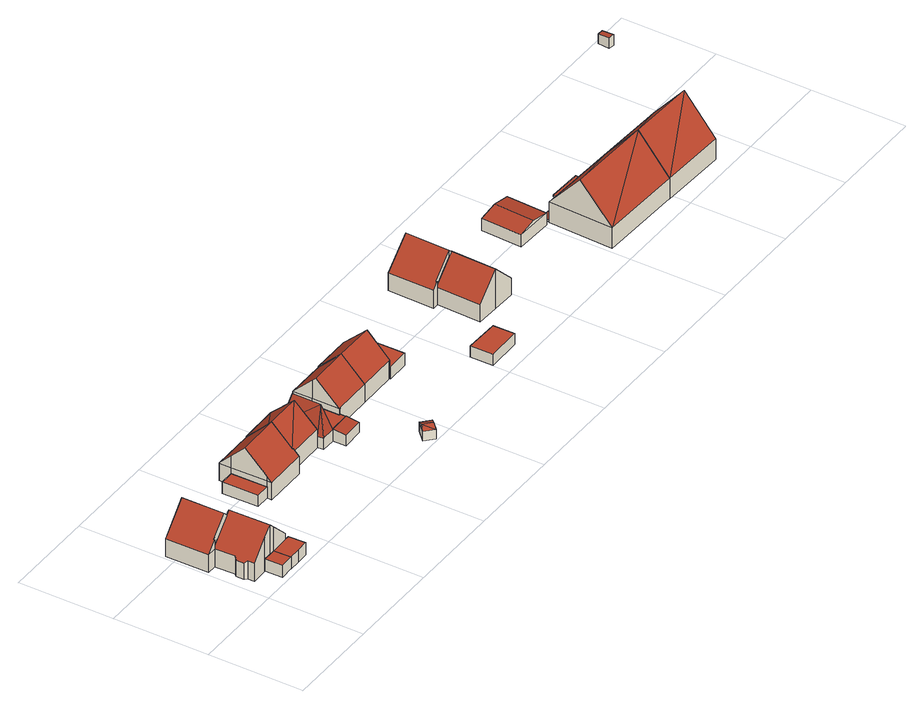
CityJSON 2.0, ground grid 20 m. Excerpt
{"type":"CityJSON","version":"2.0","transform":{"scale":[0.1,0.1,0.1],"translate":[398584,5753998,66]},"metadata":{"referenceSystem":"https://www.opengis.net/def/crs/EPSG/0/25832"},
"CityObjects":{
"building1":{"type":"Building","attributes":{"Gemeindeschluessel":"05515000","Geometrietyp2DReferenz":"3000","function":"31001_1310","roofType":"1000","measuredHeight":2.58},"geometry":[{"type":"Solid","lod":"2","boundaries":[[[[0,1,2,3]],[[4,5,1,0]],[[6,7,5,4]],[[3,2,7,6]],[[4,0,3,6]],[[1,5,7,2]]]],"semantics":{"surfaces":[{"type":"WallSurface"},{"type":"RoofSurface"},{"type":"GroundSurface"}],"values":[[0,0,0,0,1,2]]}}]},
"building2":{"type":"Building","attributes":{"Gemeindeschluessel":"05515000","Geometrietyp2DReferenz":"3000","function":"31001_1000","roofType":"3100","measuredHeight":9.21},"address":[{"country":"Germany","locality":"Münster","thoroughfareNumber":"50","thoroughfareName":"Offerkämpe"}],"geometry":[{"type":"Solid","lod":"2","boundaries":[[[[8,9,10,11]],[[12,13,9,8]],[[14,15,13,12]],[[16,17,15,14]],[[18,19,17,16]],[[20,21,19,18]],[[22,23,21,20]],[[24,25,23,22]],[[26,27,25,24]],[[28,29,27,26]],[[30,31,29,28]],[[32,33,31,30]],[[34,35,33,32]],[[36,37,35,34]],[[11,10,37,36]],[[30,28,26,24,22,20,32]],[[18,16,14,12,8,11,36,34,32,20]],[[9,13,15,17,19,21,23,25,27,29,31,33,35,37,10]]]],"semantics":{"surfaces":[{"type":"WallSurface"},{"type":"RoofSurface"},{"type":"GroundSurface"}],"values":[[0,0,0,0,0,0,0,0,0,0,0,0,0,0,0,1,1,2]]}}]},
"building3":{"type":"Building","attributes":{"Gemeindeschluessel":"05515000","Geometrietyp2DReferenz":"3000","function":"31001_1000","roofType":"5000","measuredHeight":9.52},"address":[{"country":"Germany","locality":"Münster","thoroughfareNumber":"48","thoroughfareName":"Offerkämpe"}],"geometry":[{"type":"Solid","lod":"2","boundaries":[[[[38,39,40,41]],[[42,43,39,38]],[[44,25,43,42]],[[45,23,25,44]],[[46,19,23,45]],[[47,17,19,46]],[[41,40,17,47]],[[48,49,50,51,52]],[[52,51,38,41,53,54]],[[54,53,47,46]],[[53,41,47]],[[51,50,42,38]],[[48,52,54,46,45]],[[50,49,44,42]],[[49,48,45,44]],[[39,43,25,23,19,17,40]]]],"semantics":{"surfaces":[{"type":"WallSurface"},{"type":"RoofSurface"},{"type":"GroundSurface"}],"values":[[0,0,0,0,0,0,0,1,1,0,0,0,0,0,0,2]]}}]},
"building4":{"type":"Building","attributes":{"Gemeindeschluessel":"05515000","Geometrietyp2DReferenz":"3000","function":"51009_1610","roofType":"1000","measuredHeight":2.7},"geometry":[{"type":"Solid","lod":"2","boundaries":[[[[4,55,56,57]],[[0,31,55,4]],[[58,29,31,0]],[[59,60,29,58]],[[61,62,60,59]],[[57,56,62,61]],[[59,58,0,4,57,61]],[[55,31,29,60,62,56]]]],"semantics":{"surfaces":[{"type":"WallSurface"},{"type":"RoofSurface"},{"type":"GroundSurface"}],"values":[[0,0,0,0,0,0,1,2]]}}]},
"building5":{"type":"Building","attributes":{"Gemeindeschluessel":"05515000","Geometrietyp2DReferenz":"3000","function":"31001_2460","roofType":"1000","measuredHeight":2.47},"geometry":[{"type":"Solid","lod":"2","boundaries":[[[[63,64,65,66]],[[67,68,64,63]],[[69,70,68,67]],[[66,65,70,69]],[[67,63,66,69]],[[64,68,70,65]]]],"semantics":{"surfaces":[{"type":"WallSurface"},{"type":"RoofSurface"},{"type":"GroundSurface"}],"values":[[0,0,0,0,1,2]]}}]},
"building6":{"type":"Building","attributes":{"Gemeindeschluessel":"05515000","Geometrietyp2DReferenz":"3000","function":"31001_1000","roofType":"5000","measuredHeight":9.34},"address":[{"country":"Germany","locality":"Münster","thoroughfareNumber":"40","thoroughfareName":"Offerkämpe"}],"geometry":[{"type":"Solid","lod":"2","boundaries":[[[[71,72,73,74]],[[75,76,72,71]],[[77,78,76,75]],[[79,80,78,77]],[[81,64,80,79]],[[82,65,64,81]],[[83,84,65,82]],[[74,73,84,83]],[[85,86,87,88,89]],[[90,89,88,91,79,77,92]],[[92,77,75]],[[91,81,79]],[[91,88,87,82,81]],[[90,92,75,71]],[[85,89,90,71,74]],[[87,86,83,82]],[[86,85,74,83]],[[72,76,78,80,64,65,84,73]]]],"semantics":{"surfaces":[{"type":"WallSurface"},{"type":"RoofSurface"},{"type":"GroundSurface"}],"values":[[0,0,0,0,0,0,0,0,1,1,0,0,0,0,0,0,0,2]]}}]},
"building7":{"type":"Building","attributes":{"Gemeindeschluessel":"05515000","Geometrietyp2DReferenz":"3000","function":"31001_1000","roofType":"3100","measuredHeight":8.65},"address":[{"country":"Germany","locality":"Münster","thoroughfareNumber":"42","thoroughfareName":"Offerkämpe"}],"geometry":[{"type":"Solid","lod":"2","boundaries":[[[[93,94,73,95]],[[96,97,94,93]],[[98,72,97,96]],[[95,73,72,98]],[[93,99,96]],[[98,100,95]],[[100,99,93]],[[93,95,100]],[[98,96,99]],[[99,100,98]],[[94,97,72,73]]]],"semantics":{"surfaces":[{"type":"WallSurface"},{"type":"RoofSurface"},{"type":"GroundSurface"}],"values":[[0,0,0,0,0,0,1,1,1,1,2]]}}]},
"building8":{"type":"Building","attributes":{"Gemeindeschluessel":"05515000","Geometrietyp2DReferenz":"3000","function":"51009_1611","roofType":"5000","measuredHeight":8.66},"geometry":[{"type":"Solid","lod":"2","boundaries":[[[[101,102,103,104]],[[105,106,102,101]],[[107,108,106,105]],[[109,110,108,107]],[[111,112,110,109]],[[104,103,112,111]],[[113,114,111]],[[113,111,109]],[[109,107,113]],[[107,105,113]],[[101,104,114]],[[101,114,113]],[[113,105,101]],[[104,111,114]],[[102,106,108,110,112,103]]]],"semantics":{"surfaces":[{"type":"WallSurface"},{"type":"RoofSurface"},{"type":"GroundSurface"}],"values":[[0,0,0,0,0,0,1,1,1,1,1,1,1,1,2]]}}]},
"building9":{"type":"Building","attributes":{"Gemeindeschluessel":"05515000","Geometrietyp2DReferenz":"3000","function":"51009_1610","roofType":"2100","measuredHeight":2.62},"geometry":[{"type":"Solid","lod":"2","boundaries":[[[[115,116,117,118]],[[119,120,116,115]],[[121,122,120,119]],[[118,117,122,121]],[[119,115,118,121]],[[116,120,122,117]]]],"semantics":{"surfaces":[{"type":"WallSurface"},{"type":"RoofSurface"},{"type":"GroundSurface"}],"values":[[0,0,0,0,1,2]]}}]},
"building10":{"type":"Building","attributes":{"Gemeindeschluessel":"05515000","Geometrietyp2DReferenz":"3000","function":"31001_2460","roofType":"1000","measuredHeight":2.56},"geometry":[{"type":"Solid","lod":"2","boundaries":[[[[123,102,106,124]],[[125,126,102,123]],[[127,128,126,125]],[[129,130,128,127]],[[131,132,130,129]],[[124,106,132,131]],[[129,127,125,123,124,131]],[[102,126,128,130,132,106]]]],"semantics":{"surfaces":[{"type":"WallSurface"},{"type":"RoofSurface"},{"type":"GroundSurface"}],"values":[[0,0,0,0,0,0,1,2]]}}]},
"building11":{"type":"Building","attributes":{"Gemeindeschluessel":"05515000","Geometrietyp2DReferenz":"3000","function":"31001_1310","roofType":"3100","measuredHeight":2.62},"geometry":[{"type":"Solid","lod":"2","boundaries":[[[[133,134,135,136]],[[137,138,134,133]],[[139,140,138,137]],[[136,135,140,139]],[[133,141,137]],[[139,142,136]],[[136,142,141]],[[141,133,136]],[[142,139,137]],[[137,141,142]],[[134,138,140,135]]]],"semantics":{"surfaces":[{"type":"WallSurface"},{"type":"RoofSurface"},{"type":"GroundSurface"}],"values":[[0,0,0,0,0,0,1,1,1,1,2]]}}]},
"building12":{"type":"Building","attributes":{"Gemeindeschluessel":"05515000","Geometrietyp2DReferenz":"3000","function":"31001_1000","roofType":"5000","measuredHeight":8.79},"address":[{"country":"Germany","locality":"Münster","thoroughfareNumber":"44","thoroughfareName":"Offerkämpe"}],"geometry":[{"type":"Solid","lod":"2","boundaries":[[[[143,144,145,146]],[[147,148,144,143]],[[149,130,148,147]],[[150,128,130,149]],[[151,126,128,150]],[[146,145,126,151]],[[143,146,152,153,154]],[[153,150,149,147,154]],[[154,147,143]],[[152,146,151]],[[153,152,151,150]],[[144,148,130,128,126,145]]]],"semantics":{"surfaces":[{"type":"WallSurface"},{"type":"RoofSurface"},{"type":"GroundSurface"}],"values":[[0,0,0,0,0,0,1,1,0,0,0,2]]}}]},
"building13":{"type":"Building","attributes":{"Gemeindeschluessel":"05515000","Geometrietyp2DReferenz":"3000","function":"31001_1000","roofType":"5000","measuredHeight":8.79},"address":[{"country":"Germany","locality":"Münster","thoroughfareNumber":"46","thoroughfareName":"Offerkämpe"}],"geometry":[{"type":"Solid","lod":"2","boundaries":[[[[155,156,157,158]],[[159,160,156,155]],[[161,162,160,159]],[[147,148,162,161]],[[143,144,148,147]],[[158,157,144,143]],[[147,161,159,163,154]],[[164,165,154,163,166]],[[165,164,158,143]],[[154,165,143,147]],[[164,166,155,158]],[[166,163,159,155]],[[156,160,162,148,144,157]]]],"semantics":{"surfaces":[{"type":"WallSurface"},{"type":"RoofSurface"},{"type":"GroundSurface"}],"values":[[0,0,0,0,0,0,1,1,0,0,0,0,2]]}}]},
"building14":{"type":"Building","attributes":{"Gemeindeschluessel":"05515000","Geometrietyp2DReferenz":"3000","function":"31001_2460","roofType":"1000","measuredHeight":2.75},"geometry":[{"type":"Solid","lod":"2","boundaries":[[[[167,168,169,170]],[[171,172,168,167]],[[173,174,172,171]],[[175,176,174,173]],[[177,178,176,175]],[[170,169,178,177]],[[175,173,171,167,170,177]],[[168,172,174,176,178,169]]]],"semantics":{"surfaces":[{"type":"WallSurface"},{"type":"RoofSurface"},{"type":"GroundSurface"}],"values":[[0,0,0,0,0,0,1,2]]}}]},
"building15":{"type":"Building","attributes":{"Gemeindeschluessel":"05515000","Geometrietyp2DReferenz":"3000","function":"31001_2460","roofType":"1000","measuredHeight":2.53},"geometry":[{"type":"Solid","lod":"2","boundaries":[[[[179,180,181,182]],[[183,184,180,179]],[[185,186,184,183]],[[182,181,186,185]],[[183,179,182,185]],[[180,184,186,181]]]],"semantics":{"surfaces":[{"type":"WallSurface"},{"type":"RoofSurface"},{"type":"GroundSurface"}],"values":[[0,0,0,0,1,2]]}}]},
"building16":{"type":"Building","attributes":{"Gemeindeschluessel":"05515000","Geometrietyp2DReferenz":"3000","function":"31001_1000","roofType":"3100","measuredHeight":8.74},"address":[{"country":"Germany","locality":"Münster","thoroughfareNumber":"32","thoroughfareName":"Offerkämpe"}],"geometry":[{"type":"Solid","lod":"2","boundaries":[[[[187,188,189,190]],[[191,192,188,187]],[[193,194,192,191]],[[195,196,194,193]],[[197,198,196,195]],[[199,200,198,197]],[[201,202,200,199]],[[203,204,202,201]],[[190,189,204,203]],[[197,195,193,191,187,199]],[[190,203,201,199,187]],[[188,192,194,196,198,200,202,204,189]]]],"semantics":{"surfaces":[{"type":"WallSurface"},{"type":"RoofSurface"},{"type":"GroundSurface"}],"values":[[0,0,0,0,0,0,0,0,0,1,1,2]]}}]},
"building17":{"type":"Building","attributes":{"Gemeindeschluessel":"05515000","Geometrietyp2DReferenz":"3000","function":"31001_1000","roofType":"3100","measuredHeight":9.39},"address":[{"country":"Germany","locality":"Münster","thoroughfareNumber":"34","thoroughfareName":"Offerkämpe"}],"geometry":[{"type":"Solid","lod":"2","boundaries":[[[[205,206,207,208]],[[209,210,206,205]],[[211,212,210,209]],[[213,214,212,211]],[[215,216,214,213]],[[217,218,216,215]],[[219,220,218,217]],[[221,222,220,219]],[[223,224,222,221]],[[208,207,224,223]],[[217,215,213,211,209,219]],[[205,208,223,221,219,209]],[[206,210,212,214,216,218,220,222,224,207]]]],"semantics":{"surfaces":[{"type":"WallSurface"},{"type":"RoofSurface"},{"type":"GroundSurface"}],"values":[[0,0,0,0,0,0,0,0,0,0,1,1,2]]}}]},
"building18":{"type":"Building","attributes":{"Gemeindeschluessel":"05515000","Geometrietyp2DReferenz":"3000","function":"51009_1611","roofType":"3100","measuredHeight":3.47},"geometry":[{"type":"Solid","lod":"2","boundaries":[[[[225,226,227,228]],[[229,230,226,225]],[[231,232,230,229]],[[228,227,232,231]],[[225,233,229]],[[231,234,228]],[[228,234,233,225]],[[229,233,234,231]],[[226,230,232,227]]]],"semantics":{"surfaces":[{"type":"WallSurface"},{"type":"RoofSurface"},{"type":"GroundSurface"}],"values":[[0,0,0,0,0,0,1,1,2]]}}]},
"building19":{"type":"Building","attributes":{"Gemeindeschluessel":"05515000","Geometrietyp2DReferenz":"3000","function":"31001_1000","roofType":"3100","measuredHeight":12.33},"address":[{"country":"Germany","locality":"Münster","thoroughfareNumber":"33c","thoroughfareName":"Oberort"},{"country":"Germany","locality":"Münster","thoroughfareNumber":"33b","thoroughfareName":"Oberort"}],"geometry":[{"type":"Solid","lod":"2","boundaries":[[[[235,236,237,238]],[[239,240,236,235]],[[241,242,240,239]],[[238,237,242,241]],[[235,243,239]],[[241,244,238]],[[244,243,235]],[[235,238,244]],[[243,244,241]],[[241,239,243]],[[236,240,242,237]]]],"semantics":{"surfaces":[{"type":"WallSurface"},{"type":"RoofSurface"},{"type":"GroundSurface"}],"values":[[0,0,0,0,0,0,1,1,1,1,2]]}}]},
"building20":{"type":"Building","attributes":{"Gemeindeschluessel":"05515000","Geometrietyp2DReferenz":"3000","function":"51009_1610"},"children":["building20-1","building20-2"]},
"building20-1":{"type":"BuildingPart","attributes":{"roofType":"1000","measuredHeight":0.394},"parents":["building20"],"geometry":[{"type":"Solid","lod":"2","boundaries":[[[[245,246,247,248]],[[249,250,246,245]],[[251,252,250,249]],[[245,248,251,249]],[[247,246,250,252]],[[248,247,252,251]]]],"semantics":{"surfaces":[{"type":"WallSurface"},{"type":"RoofSurface"},{"type":"GroundSurface"},{"type":"ClosureSurface"}],"values":[[0,0,0,1,2,3]]}}]},
"building20-2":{"type":"BuildingPart","attributes":{"roofType":"1000","measuredHeight":0.394},"parents":["building20"],"geometry":[{"type":"Solid","lod":"2","boundaries":[[[[253,254,255,256]],[[257,258,254,253]],[[259,260,258,257]],[[261,262,260,259]],[[248,247,262,261]],[[263,264,252,251]],[[256,255,264,263]],[[251,248,261,259,257,253,256,263]],[[254,258,260,262,247,252,264,255]],[[251,252,247,248]]]],"semantics":{"surfaces":[{"type":"WallSurface"},{"type":"RoofSurface"},{"type":"GroundSurface"},{"type":"ClosureSurface"}],"values":[[0,0,0,0,0,0,0,1,2,3]]}}]},
"building21":{"type":"Building","attributes":{"Gemeindeschluessel":"05515000","Geometrietyp2DReferenz":"3000","function":"31001_1000","roofType":"5000","measuredHeight":12.38},"address":[{"country":"Germany","locality":"Münster","thoroughfareNumber":"33","thoroughfareName":"Oberort"}],"geometry":[{"type":"Solid","lod":"2","boundaries":[[[[241,265,266,238]],[[267,268,265,241]],[[269,270,268,267]],[[238,266,270,269]],[[244,271,267]],[[267,241,244]],[[271,244,238]],[[238,269,271]],[[267,271,269]],[[238,244,241]],[[265,268,270,266]]]],"semantics":{"surfaces":[{"type":"WallSurface"},{"type":"RoofSurface"},{"type":"GroundSurface"}],"values":[[0,0,0,0,1,1,1,1,0,0,2]]}}]},
"building22":{"type":"Building","attributes":{"Gemeindeschluessel":"05515000","Geometrietyp2DReferenz":"3000","function":"31001_2500","roofType":"2100","measuredHeight":2.4},"address":[{"country":"Germany","locality":"Münster","thoroughfareNumber":"33a","thoroughfareName":"Oberort"}],"geometry":[{"type":"Solid","lod":"2","boundaries":[[[[272,273,274,275]],[[276,277,273,272]],[[278,279,277,276]],[[275,274,279,278]],[[276,272,275,278]],[[273,277,279,274]]]],"semantics":{"surfaces":[{"type":"WallSurface"},{"type":"RoofSurface"},{"type":"GroundSurface"}],"values":[[0,0,0,0,1,2]]}}]}
},
"vertices":[
[95,49,30],[95,49,4],[65,49,4],[65,49,30],[96,13,30],[96,13,4],[66,12,30],[66,12,4],
[25,67,38],[25,67,3],[30,62,3],[30,62,43],[25,84,38],[25,84,3],[30,89,43],[30,89,3],[29,131,43],[29,131,3],[29,134,43],[29,134,3],[81,135,95],[81,135,3],[119,135,58],[119,135,3],[119,137,58],[119,137,3],[134,137,43],[134,137,3],[135,50,43],[135,50,3],[95,49,83],[95,49,3],[83,49,95],[83,49,3],[65,49,78],[65,49,3],[30,48,43],[30,48,3],
[8,222,42],[8,222,3],[9,131,3],[9,131,42],[118,224,42],[118,224,3],[119,137,42],[119,135,42],[29,134,42],[29,131,42],[119,135,43],[119,137,43],[118,224,43],[64,223,98],[65,134,98],[29,131,62],[29,134,62],
[96,13,3],[119,13,3],[119,13,30],[135,50,30],[145,50,30],[145,50,3],[146,14,30],[146,14,3],
[251,162,29],[251,162,4],[250,237,4],[250,237,29],[221,162,29],[221,162,4],[220,237,29],[220,237,4],
[341,166,42],[341,166,4],[340,263,4],[340,263,42],[343,166,42],[343,166,4],[343,153,42],[343,153,4],[251,152,42],[251,152,4],[251,162,42],[250,237,42],[250,262,42],[250,262,4],[340,263,43],[250,262,43],[250,237,68],[250,208,98],[340,209,98],[341,166,55],[251,162,52],[343,166,55],
[424,264,45],[424,264,4],[340,263,45],[425,167,45],[425,167,4],[341,166,45],[425,215,91],[340,215,91],
[455,224,30],[455,224,5],[455,245,5],[455,245,30],[456,154,30],[456,154,5],[426,154,30],[426,154,5],[425,167,30],[425,167,5],[425,244,30],[425,244,5],[440,169,91],[440,229,91],
[502,127,29],[502,127,6],[502,155,6],[502,155,32],[456,126,29],[456,126,6],[456,154,32],[456,154,6],
[455,224,31],[456,154,31],[499,225,31],[499,225,5],[499,167,31],[499,167,5],[502,167,31],[502,167,5],[502,155,31],[502,155,5],
[543,19,26],[543,19,5],[560,2,5],[560,2,26],[564,40,26],[564,40,5],[581,23,26],[581,23,5],[554,29,31],[570,13,31],
[583,265,45],[583,265,5],[498,265,5],[498,265,45],[584,168,45],[584,168,5],[502,167,45],[499,167,45],[499,225,45],[499,225,85],[499,216,93],[584,217,93],
[668,246,45],[668,246,5],[668,266,5],[668,266,45],[669,169,45],[669,169,5],[667,169,45],[667,169,5],[669,217,93],[668,266,47],[583,265,47],[668,246,66],
[667,166,33],[667,166,6],[715,167,6],[715,167,33],[667,169,33],[667,169,6],[669,169,33],[669,169,6],[668,246,33],[668,246,6],[715,247,33],[715,247,6],
[797,81,32],[797,81,7],[798,33,7],[798,33,32],[870,79,32],[870,79,7],[871,34,32],[871,34,7],
[943,213,98],[943,213,11],[894,214,11],[894,214,49],[996,211,44],[996,211,11],[995,179,44],[995,179,11],[990,179,49],[990,179,11],[989,116,49],[989,116,11],[940,118,98],[940,118,11],[891,119,49],[891,119,11],[894,212,49],[894,212,11],
[996,211,45],[996,211,10],[997,243,10],[997,243,45],[936,213,104],[936,213,10],[894,214,62],[894,214,10],[894,212,62],[894,212,10],[882,212,49],[882,212,10],[884,309,49],[884,309,10],[939,307,104],[939,307,10],[994,306,49],[994,306,10],[992,243,49],[992,243,10],
[1202,177,35],[1202,177,8],[1206,263,8],[1206,263,35],[1123,180,35],[1123,180,8],[1126,266,35],[1126,266,8],[1162,179,43],[1166,264,43],
[1205,41,54],[1205,41,9],[1385,34,9],[1385,34,54],[1210,177,54],[1210,177,9],[1391,169,54],[1391,169,9],[1207,109,132],[1388,102,132],
[1210,177,14],[1210,177,10],[1276,174,10],[1276,174,14],[1211,194,14],[1211,194,10],[1277,191,14],[1277,191,10],
[1347,188,14],[1347,188,10],[1348,208,10],[1348,208,14],[1396,186,14],[1396,186,10],[1395,169,14],[1395,169,10],[1391,169,14],[1391,169,10],[1278,211,14],[1278,211,10],
[1391,169,8],[1385,34,8],[1535,163,54],[1535,163,8],[1529,28,54],[1529,28,8],[1532,96,132],
[1711,392,28],[1711,392,7],[1708,367,7],[1708,367,31],[1723,391,28],[1723,391,7],[1721,365,31],[1721,365,7]
]}
